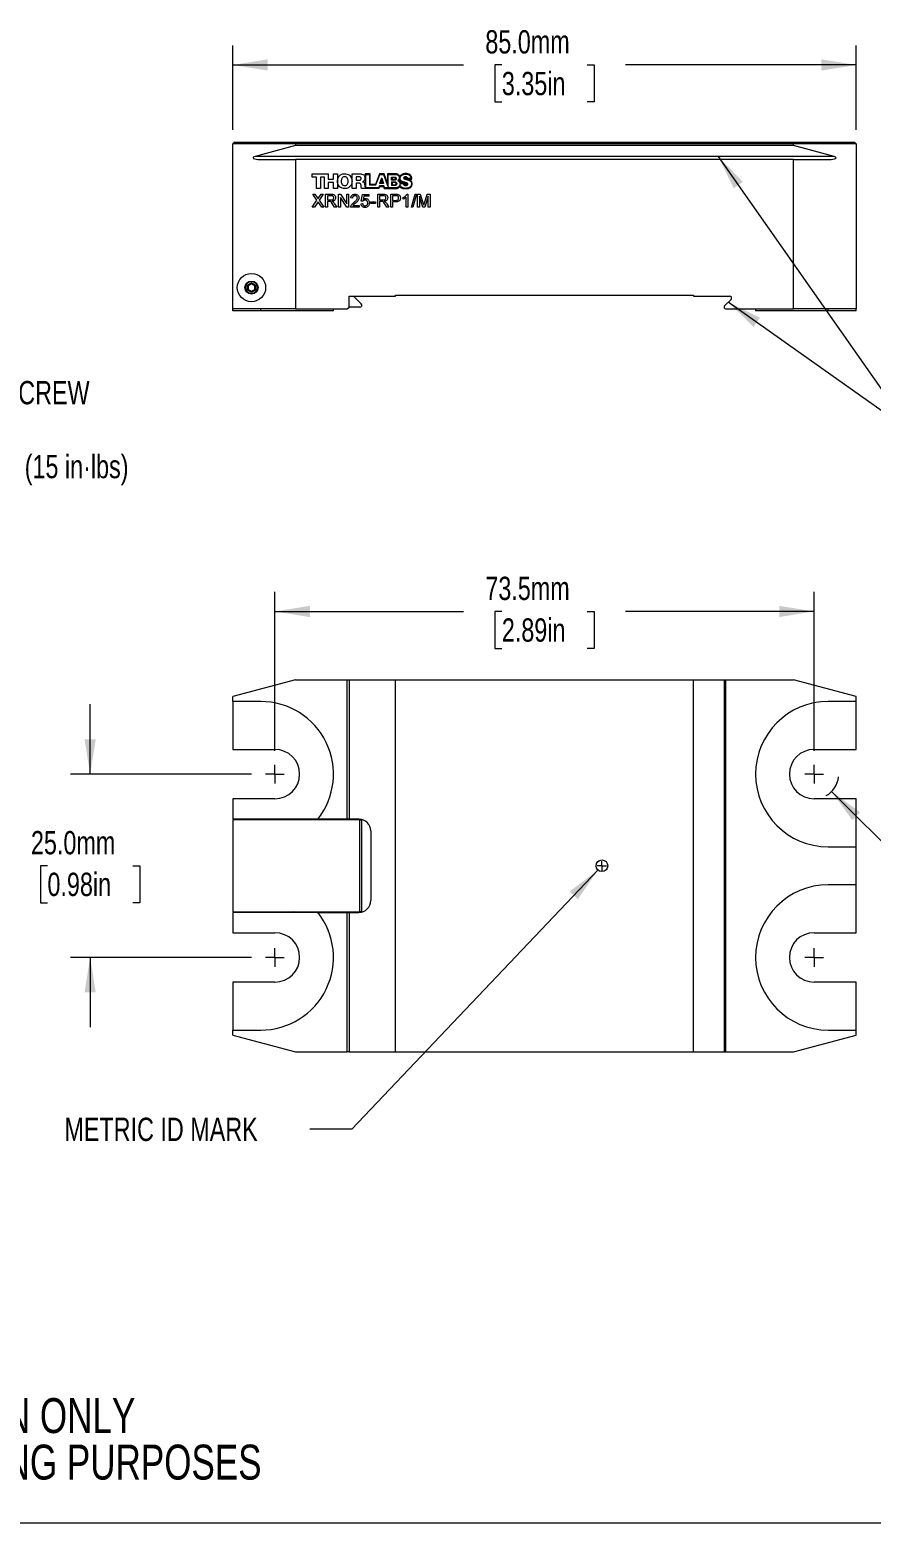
# Model space of a CAD drawing. Header units: millimetres. Extents: x 2 to 278, y 1 to 215.
# Drawn here: x 93.8 to 170.3, y 0.9 to 136.7 of the extents above; entities that cross this region are included whole.
import ezdxf

# ---------------------------------------------------------------- set-up
doc = ezdxf.new("R2010")
doc.units = ezdxf.units.MM
doc.styles.add('SLDTEXTSTYLE0', font='TXT', dxfattribs={"width": 0.75})
doc.dimstyles.new('SLDDIMSTYLE0', dxfattribs={"dimtxt": 2.116667, "dimasz": 3.175, "dimexe": 0, "dimexo": 0.0625, "dimgap": 0.529167, "dimtad": 0, "dimtih": 1, "dimtoh": 1, "dimdec": 1, "dimlfac": 1.5, "dimrnd": 1e-09, "dimzin": 4, "dimdsep": 46, "dimtxsty": 'SLDTEXTSTYLE0', "dimsah": 1, "dimcen": 0.09, "dimadec": 0, "dimazin": 1, "dimtfac": 1, "dimtdec": 1, "dimtofl": 0, "dimtmove": 0, "dimatfit": 3, "dimfxl": 1, "dimfrac": 2, "dimtolj": 1, "dimtzin": 12, "dimarcsym": 0})
doc.dimstyles.new('SLDDIMSTYLE2', dxfattribs={"dimtxt": 2.116667, "dimasz": 3.175, "dimexe": 0, "dimexo": 0.0625, "dimgap": 0.529167, "dimtad": 0, "dimtih": 1, "dimtoh": 1, "dimdec": 1, "dimlfac": 1.5, "dimrnd": 1e-09, "dimzin": 4, "dimdsep": 46, "dimtxsty": 'SLDTEXTSTYLE0', "dimsah": 1, "dimcen": 0.09, "dimadec": 0, "dimazin": 1, "dimtfac": 1, "dimtdec": 1, "dimtmove": 0, "dimatfit": 0, "dimfxl": 1, "dimfrac": 2, "dimtolj": 1, "dimtzin": 12, "dimarcsym": 0})
doc.dimstyles.new('SLDDIMSTYLE3', dxfattribs={"dimtxt": 2.116667, "dimasz": 3.175, "dimexe": 0, "dimexo": 0.0625, "dimgap": 0.529167, "dimtad": 0, "dimtih": 1, "dimtoh": 1, "dimdec": 1, "dimlfac": 1.5, "dimrnd": 1e-09, "dimzin": 12, "dimdsep": 46, "dimtxsty": 'SLDTEXTSTYLE0', "dimsah": 1, "dimcen": 0, "dimadec": 0, "dimazin": 3, "dimtfac": 1, "dimtdec": 1, "dimtofl": 0, "dimtmove": 0, "dimatfit": 3, "dimfxl": 1, "dimfrac": 2, "dimtolj": 1, "dimtzin": 12, "dimarcsym": 0})
doc.dimstyles.new('SLDDIMSTYLE4', dxfattribs={"dimtxt": 2.116667, "dimasz": 3.175, "dimexe": 0, "dimexo": 0.0625, "dimgap": 0.529167, "dimtad": 0, "dimtih": 1, "dimtoh": 1, "dimdec": 1, "dimlfac": 1.5, "dimrnd": 1e-09, "dimzin": 12, "dimdsep": 46, "dimtxsty": 'SLDTEXTSTYLE0', "dimsah": 1, "dimcen": 0, "dimadec": 0, "dimazin": 3, "dimtfac": 1, "dimtdec": 1, "dimtofl": 0, "dimtmove": 0, "dimatfit": 3, "dimfxl": 1, "dimfrac": 2, "dimtolj": 1, "dimtzin": 12, "dimarcsym": 0})
doc.dimstyles.new('SLDDIMSTYLE5', dxfattribs={"dimtxt": 2.116667, "dimasz": 3.175, "dimexe": 0, "dimexo": 0.0625, "dimgap": 0.529167, "dimtad": 0, "dimtih": 1, "dimtoh": 1, "dimdec": 1, "dimlfac": 1.5, "dimrnd": 1e-09, "dimzin": 12, "dimdsep": 46, "dimtxsty": 'SLDTEXTSTYLE0', "dimsah": 1, "dimcen": 0.09, "dimadec": 0, "dimazin": 3, "dimtfac": 1, "dimtdec": 1, "dimtofl": 0, "dimtmove": 0, "dimatfit": 3, "dimfxl": 1, "dimfrac": 2, "dimtolj": 1, "dimtzin": 12, "dimarcsym": 0})

# ---------------------------------------------------------------- blocks, each defined once
blk = doc.blocks.new('SW_NOTE_2')
at = {"color": 0, "linetype": 'Continuous', "lineweight": 0, "char_height": 3.175, "attachment_point": 2, "style": 'SLDTEXTSTYLE0'}
for s, insert in [('FOR INFORMATION ONLY', (25.05, 4.09)), ('NOT FOR MANUFACTURING PURPOSES', (25.38, -0.14))]:
    blk.add_mtext(s, dxfattribs=dict(at, insert=insert))
blk = doc.blocks.new('_D')
at = {"color": 9, "linetype": 'Continuous', "lineweight": 18}
for p, q in [((112.26, 127.55), (112.26, 135.24)), ((168.92, 127.55), (168.92, 135.24)), ((112.26, 133.46), (133.22, 133.46)), ((136.71, 133.46), (136.07, 133.46)), ((136.07, 133.46), (136.07, 130.1)), ((144.47, 133.46), (145.11, 133.46)), ((145.11, 133.46), (145.11, 130.1)), ((168.92, 133.46), (147.96, 133.46)), ((136.07, 130.1), (136.71, 130.1)), ((145.11, 130.1), (144.47, 130.1))]:
    blk.add_line(p, q, dxfattribs=at)
for points in [[(112.26, 133.46), (115.44, 132.95), (115.44, 133.97)], [(168.92, 133.46), (165.75, 133.97), (165.75, 132.95)]]:
    blk.add_solid(points, dxfattribs=at)
at = {"color": 9, "linetype": 'Continuous', "lineweight": 18, "char_height": 2.117, "attachment_point": 1, "style": 'SLDTEXTSTYLE0'}
for s, insert in [('85.0mm', (135.21, 136.62)), ('3.35in', (136.71, 132.83))]:
    blk.add_mtext(s, dxfattribs=dict(at, insert=insert))
blk = doc.blocks.new('_D_9')
at = {"color": 9, "linetype": 'Continuous', "lineweight": 18}
for p, q in [((166.68, 67.41), (173.45, 60.64)), ((173.45, 60.64), (177.26, 60.64))]:
    blk.add_line(p, q, dxfattribs=at)
blk.add_arc((165.09, 68.99), 2.24, 299.5115, 353.3952, dxfattribs=at)
blk.add_solid([(166.68, 67.41), (168.57, 64.8), (169.28, 65.52)], dxfattribs=at)
at = {"color": 9, "linetype": 'Continuous', "lineweight": 18, "attachment_point": 1, "style": 'SLDTEXTSTYLE0'}
for s, insert, char_height in [('MOUNTING SLOT FOR USE WITH', (178.05, 61.68), 2.1167), ('M6 x 1.0 [1/4-20] MOUNTING SCREWS', (178.05, 58.32), 2.1167), ('4 PLACES', (178.05, 54.96), 2.117)]:
    blk.add_mtext(s, dxfattribs=dict(at, insert=insert, char_height=char_height))
blk = doc.blocks.new('_D_10')
at = {"color": 9, "linetype": 'Continuous', "lineweight": 18}
for p, q in [((99.29, 68.99), (99.29, 75.34)), ((113.97, 68.99), (97.51, 68.99)), ((95.41, 60.66), (94.77, 60.66)), ((94.77, 60.66), (94.77, 57.3)), ((103.17, 60.66), (103.81, 60.66)), ((103.81, 60.66), (103.81, 57.3)), ((94.77, 57.3), (95.41, 57.3)), ((103.81, 57.3), (103.17, 57.3)), ((113.97, 52.33), (97.51, 52.33)), ((99.29, 52.33), (99.29, 45.98))]:
    blk.add_line(p, q, dxfattribs=at)
for points in [[(99.29, 68.99), (99.8, 72.17), (98.78, 72.17)], [(99.29, 52.33), (98.78, 49.15), (99.8, 49.15)]]:
    blk.add_solid(points, dxfattribs=at)
at = {"color": 9, "linetype": 'Continuous', "lineweight": 18, "char_height": 2.117, "attachment_point": 1, "style": 'SLDTEXTSTYLE0'}
for s, insert in [('25.0mm', (93.91, 63.82)), ('0.98in', (95.41, 60.03))]:
    blk.add_mtext(s, dxfattribs=dict(at, insert=insert))
blk = doc.blocks.new('_D_11')
at = {"color": 9, "linetype": 'Continuous', "lineweight": 18}
for p, q in [((145.44, 60.27), (123.08, 36.71)), ((123.08, 36.71), (119.27, 36.71))]:
    blk.add_line(p, q, dxfattribs=at)
blk.add_solid([(145.44, 60.27), (142.88, 58.32), (143.62, 57.62)], dxfattribs=at)
at = {"color": 9, "linetype": 'Continuous', "lineweight": 18, "insert": (96.95, 37.76), "char_height": 2.1167, "attachment_point": 1, "style": 'SLDTEXTSTYLE0'}
blk.add_mtext('METRIC ID MARK', dxfattribs=at)
blk = doc.blocks.new('_D_12')
at = {"color": 9, "linetype": 'Continuous', "lineweight": 18}
for p, q in [((116.09, 71.11), (116.09, 85.56)), ((165.09, 71.11), (165.09, 85.56)), ((116.09, 83.78), (133.22, 83.78)), ((136.71, 83.78), (136.07, 83.78)), ((136.07, 83.78), (136.07, 80.42)), ((144.47, 83.78), (145.11, 83.78)), ((145.11, 83.78), (145.11, 80.42)), ((165.09, 83.78), (147.96, 83.78)), ((136.07, 80.42), (136.71, 80.42)), ((145.11, 80.42), (144.47, 80.42))]:
    blk.add_line(p, q, dxfattribs=at)
for points in [[(116.09, 83.78), (119.26, 83.27), (119.26, 84.29)], [(165.09, 83.78), (161.92, 84.29), (161.92, 83.27)]]:
    blk.add_solid(points, dxfattribs=at)
at = {"color": 9, "linetype": 'Continuous', "lineweight": 18, "char_height": 2.117, "attachment_point": 1, "style": 'SLDTEXTSTYLE0'}
for s, insert in [('73.5mm', (135.21, 86.94)), ('2.89in', (136.71, 83.15))]:
    blk.add_mtext(s, dxfattribs=dict(at, insert=insert))
blk = doc.blocks.new('SW_CENTERMARKSYMBOL_19')
at = {"color": 0, "linetype": 'Continuous', "lineweight": 0}
for q in [(-0.85, 0), (0, 0.85), (0, -0.85), (0.85, 0)]:
    blk.add_line((0, 0), q, dxfattribs=at)
blk = doc.blocks.new('SW_CENTERMARKSYMBOL_20')
at = {"color": 0, "linetype": 'Continuous', "lineweight": 0}
for q in [(-0.85, 0), (0, 0.85), (0, -0.85), (0.85, 0)]:
    blk.add_line((0, 0), q, dxfattribs=at)
blk = doc.blocks.new('SW_CENTERMARKSYMBOL_21')
at = {"color": 0, "linetype": 'Continuous', "lineweight": 0}
for q in [(-0.85, 0), (0, 0.85), (0, -0.85), (0.85, 0)]:
    blk.add_line((0, 0), q, dxfattribs=at)
blk = doc.blocks.new('SW_CENTERMARKSYMBOL_22')
at = {"color": 0, "linetype": 'Continuous', "lineweight": 0}
for q in [(-0.85, 0), (0, 0.85), (0, -0.85), (0.85, 0)]:
    blk.add_line((0, 0), q, dxfattribs=at)
blk = doc.blocks.new('SW_CENTERMARKSYMBOL_23')
at = {"color": 0, "linetype": 'Continuous', "lineweight": 0}
for q in [(-0.42, 0), (0, 0.42), (0, -0.42), (0.42, 0)]:
    blk.add_line((0, 0), q, dxfattribs=at)
blk = doc.blocks.new('_D_15')
at = {"color": 9, "linetype": 'Continuous', "lineweight": 18}
for p, q in [((54.43, 113.22), (63.96, 103.69)), ((63.96, 103.69), (67.77, 103.69))]:
    blk.add_line(p, q, dxfattribs=at)
blk.add_solid([(54.43, 113.22), (56.31, 110.62), (57.03, 111.33)], dxfattribs=at)
at = {"color": 9, "linetype": 'Continuous', "lineweight": 18, "attachment_point": 1, "style": 'SLDTEXTSTYLE0'}
for s, insert, char_height in [('DOVETAIL CLAMPING SCREW', (68.57, 104.73), 2.1167), ('5.0mm HEX', (68.57, 101.37), 2.117), ('MAX TORQUE 1.69 N· m (15 in·lbs)', (68.57, 98.01), 2.1167)]:
    blk.add_mtext(s, dxfattribs=dict(at, insert=insert, char_height=char_height))

msp = doc.modelspace()

# ---------------------------------------------------------------- linework, layer by layer
at = {"color": 7, "linetype": 'Continuous', "lineweight": 18}
for p, q in [((112.431, 126.45), (112.261, 126.28)), ((112.261, 111.277), (112.261, 126.28)), ((117.949, 126.28), (112.261, 126.28)), ((112.431, 126.45), (117.971, 126.45)), ((117.971, 126.45), (117.949, 126.28)), ((117.949, 126.28), (117.949, 126.13)), ((163.233, 126.28), (117.949, 126.28)), ((117.971, 126.45), (163.21, 126.45)), ((163.21, 126.45), (163.233, 126.28)), ((163.21, 126.45), (168.751, 126.45)), ((163.233, 126.13), (163.233, 126.28)), ((168.92, 126.28), (163.233, 126.28)), ((168.751, 126.45), (168.92, 126.28)), ((168.92, 126.28), (168.92, 111.277)), ((117.949, 126.13), (114.279, 125.147)), ((166.903, 125.147), (114.279, 125.147)), ((163.233, 126.13), (117.949, 126.13)), ((156.375, 125.147), (173.91, 100.127)), ((166.903, 125.147), (163.233, 126.13)), ((114.726, 124.858), (117.949, 124.858)), ((117.949, 124.858), (117.949, 111.277)), ((163.233, 124.858), (117.949, 124.858)), ((119.458, 123.571), (120.94, 123.571)), ((119.458, 123.267), (119.458, 123.571)), ((120.94, 123.571), (120.94, 123.078)), ((121.407, 123.078), (121.407, 123.571)), ((121.407, 123.571), (121.761, 123.571)), ((121.761, 123.571), (121.761, 122.216)), ((123.102, 123.571), (123.795, 123.571)), ((123.102, 122.216), (123.102, 123.571)), ((124.292, 123.571), (124.291, 122.28)), ((124.752, 123.571), (124.292, 123.571)), ((124.752, 122.606), (124.752, 123.571)), ((125.587, 123.571), (125.222, 122.606)), ((126.005, 123.571), (125.587, 123.571)), ((126.318, 122.727), (126.005, 123.571)), ((126.916, 123.571), (126.318, 123.571)), ((126.318, 123.571), (126.318, 122.727)), ((163.233, 111.277), (163.233, 124.858)), ((163.233, 124.858), (166.456, 124.858)), ((119.864, 123.267), (119.458, 123.267)), ((119.864, 122.216), (119.864, 123.267)), ((120.218, 122.216), (119.864, 122.216)), ((120.218, 123.267), (120.218, 122.216)), ((120.586, 123.267), (120.218, 123.267)), ((120.586, 122.216), (120.586, 123.267)), ((120.94, 122.216), (120.586, 122.216)), ((120.94, 123.078), (121.407, 123.078)), ((120.94, 122.774), (120.94, 122.216)), ((121.407, 122.774), (120.94, 122.774)), ((121.407, 122.216), (121.407, 122.774)), ((121.761, 122.216), (121.407, 122.216)), ((123.456, 122.216), (123.102, 122.216)), ((123.738, 123.29), (123.456, 123.29)), ((123.456, 123.29), (123.456, 122.984)), ((123.456, 122.984), (123.753, 122.984)), ((123.456, 122.71), (123.456, 122.216)), ((123.725, 122.71), (123.456, 122.71)), ((125.541, 122.216), (123.963, 122.216)), ((124.058, 122.85), (124.058, 122.846)), ((124.363, 122.281), (124.363, 123.504)), ((124.363, 123.504), (124.682, 123.504)), ((125.495, 122.281), (124.363, 122.281)), ((124.682, 123.504), (124.682, 122.558)), ((124.682, 122.558), (125.269, 122.558)), ((125.222, 122.606), (124.752, 122.606)), ((125.269, 122.558), (125.625, 123.504)), ((125.588, 122.487), (125.495, 122.281)), ((125.541, 122.216), (125.622, 122.416)), ((125.983, 122.487), (125.588, 122.487)), ((125.765, 123.182), (125.605, 122.692)), ((125.969, 122.692), (125.605, 122.692)), ((125.622, 122.416), (125.95, 122.416)), ((125.625, 123.504), (125.949, 123.504)), ((125.786, 123.053), (125.691, 122.758)), ((125.691, 122.758), (125.879, 122.758)), ((125.765, 123.182), (125.814, 123.182)), ((125.879, 122.758), (125.786, 123.053)), ((125.814, 123.182), (125.969, 122.692)), ((125.949, 123.504), (126.381, 122.364)), ((125.95, 122.416), (126.028, 122.216)), ((126.074, 122.28), (125.983, 122.487)), ((126.028, 122.216), (127.039, 122.216)), ((126.969, 122.28), (126.074, 122.28)), ((126.381, 122.364), (126.381, 123.504)), ((126.381, 123.504), (126.954, 123.504)), ((126.672, 123.273), (126.955, 123.273)), ((126.672, 122.977), (126.672, 123.273)), ((126.955, 122.977), (126.672, 122.977)), ((126.672, 122.836), (126.987, 122.836)), ((126.672, 122.836), (126.672, 122.494)), ((126.987, 122.494), (126.672, 122.494)), ((126.732, 122.772), (126.732, 122.552)), ((126.969, 122.772), (126.732, 122.772)), ((126.732, 122.552), (126.969, 122.552)), ((126.734, 123.208), (126.734, 123.037)), ((126.932, 123.208), (126.734, 123.208)), ((126.734, 123.037), (126.932, 123.037)), ((127.444, 122.694), (127.749, 122.694)), ((127.794, 122.751), (127.486, 122.751)), ((127.708, 122.216), (128.222, 122.216)), ((128.455, 123.137), (128.136, 123.137)), ((128.15, 123.07), (128.524, 123.071)), ((119.465, 120.523), (119.903, 121.161)), ((119.526, 121.708), (119.727, 121.708)), ((119.903, 121.161), (119.526, 121.708)), ((119.95, 120.931), (119.669, 120.523)), ((119.727, 121.708), (119.934, 121.408)), ((120.343, 120.523), (120.054, 120.942)), ((120.073, 121.408), (120.279, 121.708)), ((120.483, 121.708), (120.106, 121.159)), ((120.106, 121.159), (120.544, 120.523)), ((120.279, 121.708), (120.483, 121.708)), ((120.689, 121.708), (121.203, 121.708)), ((120.689, 120.523), (120.689, 121.708)), ((120.856, 121.572), (120.856, 121.192)), ((121.209, 121.572), (120.856, 121.572)), ((120.856, 121.192), (121.174, 121.192)), ((121.027, 121.055), (120.856, 121.055)), ((120.856, 121.055), (120.856, 120.523)), ((121.503, 120.85), (121.698, 120.523)), ((121.874, 121.708), (122.051, 121.708)), ((121.874, 120.523), (121.874, 121.708)), ((122.609, 120.523), (122.041, 121.407)), ((122.041, 121.407), (122.041, 120.523)), ((122.051, 121.708), (122.619, 120.824)), ((122.619, 121.708), (122.786, 121.708)), ((122.619, 120.824), (122.619, 121.708)), ((122.786, 121.708), (122.786, 120.523)), ((123.136, 121.359), (122.984, 121.374)), ((123.911, 120.842), (124.063, 120.857)), ((123.926, 121.085), (124.047, 121.693)), ((124.078, 121.07), (123.926, 121.085)), ((124.047, 121.693), (124.61, 121.693)), ((124.172, 121.541), (124.111, 121.234)), ((124.61, 121.541), (124.172, 121.541)), ((124.61, 121.693), (124.61, 121.541)), ((124.792, 121.009), (125.233, 121.009)), ((124.792, 120.873), (124.792, 121.009)), ((125.233, 120.873), (124.792, 120.873)), ((125.233, 121.009), (125.233, 120.873)), ((125.43, 121.708), (125.945, 121.708)), ((125.43, 120.523), (125.43, 121.708)), ((125.951, 121.572), (125.597, 121.572)), ((125.597, 121.572), (125.597, 121.192)), ((125.597, 121.192), (125.915, 121.192)), ((125.769, 121.055), (125.597, 121.055)), ((125.597, 121.055), (125.597, 120.523)), ((126.245, 120.85), (126.439, 120.523)), ((126.616, 121.708), (127.051, 121.708)), ((126.616, 120.523), (126.616, 121.708)), ((127.066, 121.572), (126.783, 121.572)), ((126.783, 121.572), (126.783, 121.146)), ((126.783, 121.146), (127.069, 121.146)), ((127.073, 121.009), (126.783, 121.009)), ((126.783, 121.009), (126.783, 120.523)), ((127.755, 121.272), (127.755, 121.412)), ((128.029, 120.523), (128.029, 121.447)), ((128.083, 121.708), (128.181, 121.708)), ((128.181, 121.708), (128.181, 120.523)), ((128.485, 120.523), (128.819, 121.708)), ((128.945, 121.708), (128.61, 120.523)), ((128.819, 121.708), (128.945, 121.708)), ((129.047, 121.708), (129.299, 121.708)), ((129.047, 120.523), (129.047, 121.708)), ((129.529, 120.523), (129.214, 121.526)), ((129.214, 121.526), (129.214, 120.523)), ((129.299, 121.708), (129.564, 120.877)), ((129.675, 120.891), (129.938, 121.708)), ((130.02, 121.526), (129.703, 120.523)), ((129.938, 121.708), (130.187, 121.708)), ((130.02, 120.523), (130.02, 121.526)), ((130.187, 121.708), (130.187, 120.523)), ((119.669, 120.523), (119.465, 120.523)), ((120.544, 120.523), (120.343, 120.523)), ((120.856, 120.523), (120.689, 120.523)), ((121.506, 120.523), (121.359, 120.773)), ((121.698, 120.523), (121.506, 120.523)), ((122.041, 120.523), (121.874, 120.523)), ((122.786, 120.523), (122.609, 120.523)), ((123.744, 120.523), (122.968, 120.523)), ((123.164, 120.675), (123.744, 120.675)), ((123.744, 120.675), (123.744, 120.523)), ((125.597, 120.523), (125.43, 120.523)), ((126.248, 120.523), (126.1, 120.773)), ((126.439, 120.523), (126.248, 120.523)), ((126.783, 120.523), (126.616, 120.523)), ((128.181, 120.523), (128.029, 120.523)), ((128.61, 120.523), (128.485, 120.523)), ((129.214, 120.523), (129.047, 120.523)), ((129.703, 120.523), (129.529, 120.523)), ((130.187, 120.523), (130.02, 120.523)), ((113.574, 113.445), (113.954, 113.665)), ((113.574, 113.445), (113.658, 113.396)), ((113.574, 113.005), (113.574, 113.445)), ((113.574, 113.005), (113.659, 113.053)), ((113.955, 112.785), (113.574, 113.005)), ((113.955, 113.567), (113.658, 113.396)), ((113.658, 113.396), (113.659, 113.053)), ((113.659, 113.053), (113.955, 112.883)), ((113.954, 113.665), (113.955, 113.567)), ((113.954, 113.665), (114.336, 113.445)), ((114.251, 113.396), (113.955, 113.567)), ((113.955, 112.883), (114.251, 113.054)), ((114.336, 113.005), (113.955, 112.785)), ((113.955, 112.883), (113.955, 112.785)), ((114.251, 113.396), (114.336, 113.445)), ((114.251, 113.054), (114.251, 113.396)), ((114.251, 113.054), (114.336, 113.005)), ((114.336, 113.445), (114.336, 113.005)), ((122.658, 111.277), (122.828, 111.447)), ((122.828, 112.446), (127.044, 112.446)), ((122.828, 111.447), (122.828, 112.446)), ((123.815, 111.447), (122.828, 111.447)), ((123.934, 111.736), (123.224, 112.446)), ((127.044, 112.53), (154.138, 112.53)), ((127.044, 112.446), (127.044, 112.53)), ((154.138, 112.53), (154.138, 112.446)), ((154.138, 112.446), (157.419, 112.446)), ((157.54, 112.152), (156.958, 111.571)), ((173.91, 100.127), (157.288, 111.901)), ((117.949, 111.277), (112.261, 111.277)), ((112.261, 111.108), (112.261, 111.277)), ((114.801, 111.108), (112.261, 111.108)), ((114.801, 111.108), (114.801, 111.277)), ((121.405, 111.108), (114.801, 111.108)), ((117.949, 111.277), (122.658, 111.277)), ((121.405, 111.108), (121.405, 111.277)), ((157.08, 111.277), (163.233, 111.277)), ((159.776, 111.277), (159.776, 111.108)), ((166.38, 111.108), (159.776, 111.108)), ((168.92, 111.277), (163.233, 111.277)), ((166.38, 111.108), (166.38, 111.277)), ((168.92, 111.108), (166.38, 111.108)), ((168.92, 111.108), (168.92, 111.277)), ((117.949, 77.577), (112.261, 76.053)), ((117.949, 77.577), (122.658, 77.577)), ((122.658, 64.894), (122.658, 77.577)), ((122.658, 77.577), (122.828, 77.577)), ((122.828, 77.577), (122.828, 64.894)), ((122.828, 77.577), (127.044, 77.577)), ((127.044, 43.744), (127.044, 77.577)), ((127.044, 77.577), (154.138, 77.577)), ((154.138, 43.744), (154.138, 77.577)), ((154.138, 77.577), (156.908, 77.577)), ((156.908, 77.577), (156.908, 43.744)), ((156.908, 77.577), (157.08, 77.577)), ((157.08, 43.744), (157.08, 77.577)), ((157.08, 77.577), (163.233, 77.577)), ((168.92, 76.053), (163.233, 77.577)), ((112.261, 75.596), (112.261, 76.053)), ((168.92, 75.596), (168.92, 76.053)), ((112.261, 75.596), (112.261, 71.235)), ((114.801, 75.596), (112.261, 75.596)), ((168.92, 75.596), (166.38, 75.596)), ((168.92, 71.235), (168.92, 75.596)), ((112.261, 71.235), (116.088, 71.235)), ((165.093, 71.235), (168.92, 71.235)), ((112.261, 66.748), (112.261, 64.894)), ((116.088, 66.748), (112.261, 66.748)), ((168.92, 66.748), (165.093, 66.748)), ((168.92, 62.388), (168.92, 66.748)), ((119.98, 64.894), (112.261, 64.894)), ((123.815, 64.851), (112.261, 64.851)), ((112.261, 64.851), (112.261, 56.469)), ((113.227, 64.894), (113.227, 64.851)), ((114.683, 64.851), (114.683, 64.894)), ((117.917, 64.894), (117.819, 64.851)), ((119.712, 64.851), (119.712, 64.894)), ((122.658, 64.894), (119.98, 64.894)), ((122.828, 64.894), (122.658, 64.894)), ((123.725, 64.894), (122.828, 64.894)), ((123.815, 56.469), (123.815, 64.851)), ((123.815, 64.851), (123.984, 64.851)), ((123.984, 56.469), (123.984, 64.851)), ((124.792, 63.827), (124.792, 57.494)), ((166.38, 62.388), (168.92, 62.388)), ((168.92, 58.933), (168.92, 62.388)), ((168.92, 58.933), (166.38, 58.933)), ((168.92, 54.573), (168.92, 58.933)), ((112.261, 56.469), (123.815, 56.469)), ((112.261, 56.427), (112.261, 54.573)), ((119.98, 56.427), (112.261, 56.427)), ((117.917, 56.427), (117.819, 56.469)), ((119.712, 56.427), (119.712, 56.469)), ((119.98, 56.427), (122.658, 56.427)), ((122.658, 43.744), (122.658, 56.427)), ((122.658, 56.427), (122.828, 56.427)), ((122.828, 56.427), (122.828, 43.744)), ((122.828, 56.427), (123.725, 56.427)), ((123.984, 56.469), (123.815, 56.469)), ((112.261, 54.573), (116.088, 54.573)), ((165.093, 54.573), (168.92, 54.573)), ((112.261, 50.085), (112.261, 45.725)), ((116.088, 50.085), (112.261, 50.085)), ((168.92, 50.085), (165.093, 50.085)), ((168.92, 45.725), (168.92, 50.085)), ((112.261, 45.725), (114.801, 45.725)), ((112.261, 45.268), (112.261, 45.725)), ((112.261, 45.268), (117.949, 43.744)), ((163.233, 43.744), (168.92, 45.268)), ((166.38, 45.725), (168.92, 45.725)), ((168.92, 45.268), (168.92, 45.725)), ((117.949, 43.744), (122.658, 43.744)), ((122.828, 43.744), (122.658, 43.744)), ((122.828, 43.744), (127.044, 43.744)), ((127.044, 43.744), (154.138, 43.744)), ((154.138, 43.744), (156.908, 43.744)), ((156.908, 43.744), (157.08, 43.744)), ((157.08, 43.744), (163.233, 43.744)), ((277.989, 0.903), (1.579, 0.903))]:
    msp.add_line(p, q, dxfattribs=at)
for centre, radius in [((113.955, 113.225), 1.287), ((113.955, 113.225), 0.593), ((113.955, 113.225), 0.559), ((145.804, 60.66), 0.533)]:
    msp.add_circle(centre, radius, dxfattribs=at)
for centre, radius, start, end in [((123.815, 111.616), 0.169, 270, 45), ((157.08, 111.449), 0.172, 135, 270), ((157.419, 112.274), 0.172, 315, 90), ((114.801, 68.992), 6.604, 321.64641, 90), ((166.38, 68.992), 6.604, 90, 270), ((116.088, 68.992), 2.244, 270, 90), ((165.093, 68.992), 2.244, 90, 270), ((123.725, 63.827), 1.067, 0, 90), ((166.38, 52.329), 6.604, 90, 270), ((123.725, 57.494), 1.067, 270, 0), ((114.801, 52.329), 6.604, 270, 38.35359), ((116.088, 52.329), 2.244, 270, 90), ((165.093, 52.329), 2.244, 90, 270)]:
    msp.add_arc(centre, radius, start, end, dxfattribs=at)
for centre, start_param, end_param in [((114.726, 125.027), 2.3561945, 4.712389), ((166.456, 125.027), 4.712389, 7.0685835)]:
    msp.add_ellipse(centre, major_axis=(0.632, 0), ratio=0.2679492, start_param=start_param, end_param=end_param, dxfattribs=at)
for points, knots in [([(121.763, 122.895), (121.769, 122.963), (121.781, 123.095), (121.859, 123.276), (121.972, 123.414), (122.109, 123.506), (122.261, 123.561), (122.371, 123.568), (122.429, 123.571)], [0, 0, 0, 0, 0.19241164, 0.37346782, 0.54889256, 0.68890397, 0.8370457, 1, 1, 1, 1]), ([(122.429, 123.571), (122.502, 123.566), (122.64, 123.556), (122.825, 123.468), (122.973, 123.326), (123.076, 123.128), (123.092, 122.973), (123.101, 122.893)], [0, 0, 0, 0, 0.2044708, 0.3878705, 0.5635104, 0.7744154, 1, 1, 1, 1]), ([(123.795, 123.571), (123.861, 123.567), (123.989, 123.558), (124.136, 123.485), (124.221, 123.391), (124.264, 123.297), (124.269, 123.227), (124.271, 123.19)], [0, 0, 0, 0, 0.2884509, 0.5573734, 0.6946764, 0.8382793, 1, 1, 1, 1]), ([(127.441, 123.326), (127.431, 123.347), (127.41, 123.391), (127.366, 123.458), (127.294, 123.51), (127.196, 123.546), (127.069, 123.568), (126.971, 123.57), (126.916, 123.571)], [0, 0, 0, 0, 0.11299039, 0.23490474, 0.38053513, 0.53104326, 0.73191388, 1, 1, 1, 1]), ([(127.96, 123.584), (127.908, 123.581), (127.812, 123.577), (127.683, 123.538), (127.578, 123.48), (127.496, 123.41), (127.458, 123.352), (127.441, 123.326)], [0, 0, 0, 0, 0.2577825, 0.4746482, 0.6603539, 0.8468278, 1, 1, 1, 1]), ([(128.524, 123.071), (128.523, 123.111), (128.521, 123.195), (128.49, 123.324), (128.424, 123.43), (128.335, 123.502), (128.235, 123.549), (128.107, 123.579), (128.012, 123.582), (127.96, 123.584)], [0, 0, 0, 0, 0.1369654, 0.2873351, 0.4477883, 0.5535733, 0.6754244, 0.8214856, 1, 1, 1, 1]), ([(122.432, 122.216), (122.359, 122.222), (122.221, 122.232), (122.037, 122.321), (121.89, 122.462), (121.787, 122.66), (121.771, 122.815), (121.763, 122.895)], [0, 0, 0, 0, 0.20450765, 0.38796036, 0.56362952, 0.77451252, 1, 1, 1, 1]), ([(122.43, 123.297), (122.391, 123.294), (122.318, 123.288), (122.225, 123.228), (122.16, 123.139), (122.12, 123.024), (122.116, 122.939), (122.113, 122.895)], [0, 0, 0, 0, 0.2008793, 0.3780234, 0.5535334, 0.7713605, 1, 1, 1, 1]), ([(122.113, 122.895), (122.117, 122.84), (122.124, 122.732), (122.184, 122.608), (122.262, 122.536), (122.34, 122.499), (122.399, 122.495), (122.43, 122.493)], [0, 0, 0, 0, 0.2891238, 0.5587937, 0.6958711, 0.8388646, 1, 1, 1, 1]), ([(122.746, 122.895), (122.742, 122.951), (122.735, 123.058), (122.676, 123.183), (122.597, 123.254), (122.519, 123.291), (122.461, 123.295), (122.43, 123.297)], [0, 0, 0, 0, 0.2891343, 0.558788, 0.6958605, 0.8388517, 1, 1, 1, 1]), ([(122.43, 122.493), (122.468, 122.496), (122.541, 122.502), (122.634, 122.562), (122.699, 122.651), (122.739, 122.766), (122.743, 122.851), (122.746, 122.895)], [0, 0, 0, 0, 0.2008901, 0.3780355, 0.5535481, 0.7713723, 1, 1, 1, 1]), ([(123.101, 122.893), (123.094, 122.825), (123.082, 122.693), (123.004, 122.511), (122.89, 122.373), (122.752, 122.281), (122.6, 122.226), (122.49, 122.22), (122.432, 122.216)], [0, 0, 0, 0, 0.1923221, 0.3733397, 0.5487721, 0.6888195, 0.8370067, 1, 1, 1, 1]), ([(123.923, 122.433), (123.92, 122.466), (123.915, 122.531), (123.893, 122.609), (123.859, 122.659), (123.824, 122.688), (123.778, 122.707), (123.743, 122.709), (123.725, 122.71)], [0, 0, 0, 0, 0.2639135, 0.5064618, 0.6189973, 0.7315932, 0.8544143, 1, 1, 1, 1]), ([(123.917, 123.144), (123.916, 123.161), (123.913, 123.193), (123.889, 123.235), (123.851, 123.267), (123.798, 123.286), (123.759, 123.289), (123.738, 123.29)], [0, 0, 0, 0, 0.1970235, 0.3714263, 0.5434083, 0.7603071, 1, 1, 1, 1]), ([(123.753, 122.984), (123.772, 122.985), (123.806, 122.987), (123.852, 123.005), (123.889, 123.036), (123.913, 123.085), (123.916, 123.123), (123.917, 123.144)], [0, 0, 0, 0, 0.2111291, 0.392705, 0.5599115, 0.7634323, 1, 1, 1, 1]), ([(123.963, 122.216), (123.955, 122.234), (123.938, 122.275), (123.931, 122.337), (123.926, 122.39), (123.924, 122.42), (123.923, 122.433)], [0, 0, 0, 0, 0.2640929, 0.5930909, 0.8327722, 1, 1, 1, 1]), ([(124.271, 123.19), (124.268, 123.149), (124.262, 123.07), (124.214, 122.969), (124.144, 122.892), (124.087, 122.864), (124.058, 122.85)], [0, 0, 0, 0, 0.2829129, 0.5576353, 0.7735663, 1, 1, 1, 1]), ([(124.058, 122.846), (124.094, 122.831), (124.165, 122.801), (124.234, 122.677), (124.248, 122.581), (124.256, 122.522)], [0, 0, 0, 0, 0.28010626, 0.55576348, 1, 1, 1, 1]), ([(124.256, 122.522), (124.258, 122.505), (124.261, 122.463), (124.269, 122.382), (124.283, 122.319), (124.291, 122.28)], [0, 0, 0, 0, 0.2104419, 0.5080323, 1, 1, 1, 1]), ([(127.036, 123.122), (127.036, 123.133), (127.034, 123.153), (127.019, 123.179), (126.996, 123.197), (126.966, 123.207), (126.943, 123.208), (126.932, 123.208)], [0, 0, 0, 0, 0.2108765, 0.3896069, 0.5613387, 0.7736412, 1, 1, 1, 1]), ([(126.932, 123.037), (126.945, 123.038), (126.972, 123.041), (127.004, 123.056), (127.024, 123.076), (127.035, 123.098), (127.036, 123.114), (127.036, 123.122)], [0, 0, 0, 0, 0.2631784, 0.5362293, 0.6796388, 0.8298693, 1, 1, 1, 1]), ([(126.954, 123.504), (127.006, 123.503), (127.109, 123.501), (127.233, 123.465), (127.314, 123.41), (127.36, 123.354), (127.391, 123.282), (127.394, 123.227), (127.396, 123.198)], [0, 0, 0, 0, 0.2596138, 0.5042951, 0.6194959, 0.7343939, 0.8575095, 1, 1, 1, 1]), ([(126.955, 123.273), (126.976, 123.272), (127.018, 123.269), (127.065, 123.24), (127.09, 123.204), (127.103, 123.167), (127.104, 123.139), (127.105, 123.124)], [0, 0, 0, 0, 0.262639, 0.5145331, 0.6546111, 0.8125153, 1, 1, 1, 1]), ([(127.105, 123.124), (127.104, 123.106), (127.101, 123.072), (127.077, 123.029), (127.043, 122.999), (127.001, 122.981), (126.97, 122.978), (126.955, 122.977)], [0, 0, 0, 0, 0.2336364, 0.4295352, 0.6090819, 0.8115049, 1, 1, 1, 1]), ([(127.094, 122.661), (127.093, 122.675), (127.091, 122.701), (127.073, 122.734), (127.046, 122.757), (127.01, 122.77), (126.983, 122.771), (126.969, 122.772)], [0, 0, 0, 0, 0.2191656, 0.4020323, 0.5732095, 0.7805877, 1, 1, 1, 1]), ([(126.969, 122.552), (126.985, 122.554), (127.017, 122.557), (127.055, 122.576), (127.079, 122.603), (127.092, 122.63), (127.093, 122.65), (127.094, 122.661)], [0, 0, 0, 0, 0.2554025, 0.524002, 0.668503, 0.8229427, 1, 1, 1, 1]), ([(127.44, 122.594), (127.432, 122.555), (127.415, 122.48), (127.345, 122.388), (127.245, 122.323), (127.116, 122.286), (127.02, 122.282), (126.969, 122.28)], [0, 0, 0, 0, 0.1924298, 0.3648969, 0.5376211, 0.7574484, 1, 1, 1, 1]), ([(126.987, 122.836), (127.01, 122.834), (127.056, 122.831), (127.109, 122.797), (127.137, 122.756), (127.151, 122.713), (127.152, 122.681), (127.153, 122.664)], [0, 0, 0, 0, 0.2580052, 0.507893, 0.6488657, 0.8090724, 1, 1, 1, 1]), ([(127.153, 122.664), (127.152, 122.643), (127.149, 122.604), (127.123, 122.554), (127.084, 122.519), (127.037, 122.498), (127.003, 122.496), (126.987, 122.494)], [0, 0, 0, 0, 0.2378879, 0.4358289, 0.6150042, 0.814863, 1, 1, 1, 1]), ([(127.039, 122.216), (127.089, 122.221), (127.184, 122.229), (127.303, 122.281), (127.393, 122.348), (127.424, 122.404), (127.439, 122.431)], [0, 0, 0, 0, 0.3104254, 0.6000704, 0.8080132, 1, 1, 1, 1]), ([(127.396, 123.198), (127.393, 123.169), (127.387, 123.111), (127.336, 123.018), (127.273, 122.977), (127.235, 122.952)], [0, 0, 0, 0, 0.2846675, 0.5591545, 1, 1, 1, 1]), ([(127.235, 122.952), (127.266, 122.94), (127.328, 122.916), (127.392, 122.848), (127.432, 122.773), (127.44, 122.721), (127.444, 122.694)], [0, 0, 0, 0, 0.2851542, 0.557727, 0.7742063, 1, 1, 1, 1]), ([(127.355, 122.958), (127.372, 122.974), (127.405, 123.006), (127.423, 123.048), (127.431, 123.067)], [0, 0, 0, 0, 0.5316853, 1, 1, 1, 1]), ([(127.486, 122.751), (127.482, 122.777), (127.475, 122.827), (127.427, 122.899), (127.381, 122.936), (127.355, 122.958)], [0, 0, 0, 0, 0.3010198, 0.5986412, 1, 1, 1, 1]), ([(127.431, 123.067), (127.437, 123.028), (127.45, 122.948), (127.533, 122.863), (127.629, 122.802), (127.698, 122.78), (127.734, 122.768)], [0, 0, 0, 0, 0.2541692, 0.52170994, 0.75284955, 1, 1, 1, 1]), ([(127.439, 122.431), (127.451, 122.407), (127.477, 122.355), (127.566, 122.273), (127.651, 122.239), (127.708, 122.216)], [0, 0, 0, 0, 0.2267937, 0.4892983, 1, 1, 1, 1]), ([(127.961, 122.243), (127.894, 122.248), (127.764, 122.257), (127.6, 122.334), (127.485, 122.451), (127.456, 122.546), (127.44, 122.594)], [0, 0, 0, 0, 0.2960663, 0.5705249, 0.7792163, 1, 1, 1, 1]), ([(127.466, 123.159), (127.468, 123.19), (127.472, 123.25), (127.519, 123.356), (127.627, 123.455), (127.789, 123.518), (127.906, 123.526), (127.965, 123.529)], [0, 0, 0, 0, 0.1346771, 0.2572854, 0.4949758, 0.7455431, 1, 1, 1, 1]), ([(127.824, 122.807), (127.775, 122.822), (127.68, 122.851), (127.569, 122.917), (127.505, 122.996), (127.471, 123.072), (127.468, 123.129), (127.466, 123.159)], [0, 0, 0, 0, 0.281262, 0.550864, 0.6893096, 0.8347426, 1, 1, 1, 1]), ([(127.734, 122.768), (127.745, 122.765), (127.765, 122.759), (127.785, 122.754), (127.794, 122.751)], [0, 0, 0, 0, 0.55693412, 1, 1, 1, 1]), ([(127.749, 122.694), (127.751, 122.671), (127.756, 122.627), (127.785, 122.57), (127.834, 122.53), (127.902, 122.508), (127.953, 122.506), (127.98, 122.505)], [0, 0, 0, 0, 0.2107032, 0.3850231, 0.5484481, 0.7567061, 1, 1, 1, 1]), ([(127.939, 123.284), (127.903, 123.281), (127.851, 123.277), (127.802, 123.238), (127.787, 123.206), (127.786, 123.189), (127.785, 123.179)], [0, 0, 0, 0, 0.5083372, 0.7448508, 0.8656923, 1, 1, 1, 1]), ([(127.785, 123.179), (127.787, 123.168), (127.79, 123.146), (127.828, 123.107), (127.904, 123.077), (128.015, 123.051), (128.096, 123.03), (128.14, 123.019)], [0, 0, 0, 0, 0.0802637, 0.1641044, 0.3824047, 0.6704082, 1, 1, 1, 1]), ([(127.923, 122.577), (127.908, 122.582), (127.882, 122.59), (127.849, 122.609), (127.826, 122.632), (127.802, 122.677), (127.802, 122.718), (127.802, 122.749)], [0, 0, 0, 0, 0.19837358, 0.35666034, 0.48917879, 0.61003933, 1, 1, 1, 1]), ([(127.802, 122.749), (127.839, 122.738), (127.909, 122.717), (128, 122.686), (128.06, 122.66), (128.088, 122.64), (128.094, 122.631), (128.096, 122.627), (128.096, 122.624), (128.096, 122.623)], [0, 0, 0, 0, 0.3534377, 0.6646285, 0.8892337, 0.9576946, 0.9739471, 0.9876274, 1, 1, 1, 1]), ([(128.176, 122.63), (128.174, 122.642), (128.171, 122.667), (128.135, 122.712), (128.059, 122.746), (127.949, 122.775), (127.867, 122.796), (127.824, 122.807)], [0, 0, 0, 0, 0.0895879, 0.1785961, 0.3970413, 0.6789687, 1, 1, 1, 1]), ([(127.854, 123.177), (127.854, 123.177), (127.854, 123.179), (127.855, 123.181), (127.859, 123.184), (127.872, 123.191), (127.907, 123.2), (127.94, 123.201), (127.963, 123.203)], [0, 0, 0, 0, 0.017403, 0.0365297, 0.0587019, 0.1473928, 0.4105224, 1, 1, 1, 1]), ([(128.07, 123.09), (128.034, 123.099), (127.977, 123.114), (127.912, 123.13), (127.879, 123.143), (127.864, 123.153), (127.855, 123.164), (127.854, 123.173), (127.854, 123.177)], [0, 0, 0, 0, 0.4491241, 0.7340788, 0.8269982, 0.8950628, 0.9481048, 1, 1, 1, 1]), ([(128.096, 122.623), (128.094, 122.616), (128.09, 122.603), (128.079, 122.585), (128.065, 122.573), (128.043, 122.563), (128.012, 122.561), (127.97, 122.565), (127.94, 122.573), (127.923, 122.577)], [0, 0, 0, 0, 0.10587037, 0.20020105, 0.29061593, 0.3871733, 0.54196812, 0.7424179, 1, 1, 1, 1]), ([(128.136, 123.137), (128.136, 123.15), (128.136, 123.174), (128.123, 123.207), (128.103, 123.233), (128.067, 123.26), (128.011, 123.28), (127.964, 123.282), (127.939, 123.284)], [0, 0, 0, 0, 0.13742635, 0.25860032, 0.37366123, 0.49001712, 0.73739625, 1, 1, 1, 1]), ([(128.495, 122.667), (128.49, 122.615), (128.482, 122.517), (128.404, 122.392), (128.286, 122.305), (128.134, 122.252), (128.02, 122.246), (127.961, 122.243)], [0, 0, 0, 0, 0.2029977, 0.3803456, 0.5548454, 0.7714102, 1, 1, 1, 1]), ([(127.963, 123.203), (127.975, 123.202), (127.996, 123.201), (128.024, 123.196), (128.046, 123.185), (128.061, 123.166), (128.065, 123.15), (128.066, 123.141)], [0, 0, 0, 0, 0.2696842, 0.4749876, 0.6351297, 0.8043637, 1, 1, 1, 1]), ([(127.965, 123.529), (128.032, 123.525), (128.163, 123.515), (128.314, 123.438), (128.402, 123.341), (128.447, 123.246), (128.452, 123.174), (128.455, 123.137)], [0, 0, 0, 0, 0.2871975, 0.5582388, 0.6967371, 0.840353, 1, 1, 1, 1]), ([(127.98, 122.505), (128.004, 122.506), (128.05, 122.508), (128.114, 122.529), (128.155, 122.562), (128.173, 122.599), (128.175, 122.619), (128.176, 122.63)], [0, 0, 0, 0, 0.277056, 0.5345426, 0.7638466, 0.8771029, 1, 1, 1, 1]), ([(128.066, 123.141), (128.068, 123.133), (128.07, 123.116), (128.07, 123.099), (128.07, 123.09)], [0, 0, 0, 0, 0.5174326, 1, 1, 1, 1]), ([(128.14, 123.019), (128.189, 123.004), (128.285, 122.974), (128.404, 122.901), (128.483, 122.792), (128.491, 122.711), (128.495, 122.667)], [0, 0, 0, 0, 0.28378454, 0.55372315, 0.76244131, 1, 1, 1, 1]), ([(128.16, 123.067), (128.158, 123.068), (128.155, 123.069), (128.152, 123.069), (128.15, 123.07)], [0, 0, 0, 0, 0.558136, 1, 1, 1, 1]), ([(128.558, 122.641), (128.556, 122.685), (128.552, 122.768), (128.504, 122.877), (128.421, 122.963), (128.303, 123.026), (128.21, 123.053), (128.16, 123.067)], [0, 0, 0, 0, 0.2081941, 0.3823843, 0.5475557, 0.7576297, 1, 1, 1, 1]), ([(128.222, 122.216), (128.275, 122.239), (128.377, 122.283), (128.485, 122.394), (128.548, 122.517), (128.555, 122.599), (128.558, 122.641)], [0, 0, 0, 0, 0.29772, 0.5739785, 0.7846804, 1, 1, 1, 1]), ([(119.934, 121.408), (119.947, 121.388), (119.966, 121.36), (119.989, 121.323), (119.993, 121.304), (119.996, 121.295)], [0, 0, 0, 0, 0.5612756, 0.7817583, 1, 1, 1, 1]), ([(120.005, 121.012), (119.995, 120.997), (119.976, 120.97), (119.958, 120.943), (119.95, 120.931)], [0, 0, 0, 0, 0.559989, 1, 1, 1, 1]), ([(119.996, 121.295), (120.01, 121.316), (120.036, 121.354), (120.062, 121.391), (120.073, 121.408)], [0, 0, 0, 0, 0.5599949, 1, 1, 1, 1]), ([(120.054, 120.942), (120.045, 120.955), (120.029, 120.978), (120.012, 121.002), (120.005, 121.012)], [0, 0, 0, 0, 0.5600143, 1, 1, 1, 1]), ([(121.11, 121.049), (121.094, 121.051), (121.067, 121.055), (121.039, 121.055), (121.027, 121.055)], [0, 0, 0, 0, 0.5598532, 1, 1, 1, 1]), ([(121.359, 120.773), (121.322, 120.834), (121.271, 120.918), (121.189, 121.018), (121.136, 121.039), (121.11, 121.049)], [0, 0, 0, 0, 0.5608808, 0.7807289, 1, 1, 1, 1]), ([(121.174, 121.192), (121.208, 121.192), (121.277, 121.194), (121.372, 121.227), (121.425, 121.304), (121.431, 121.358), (121.434, 121.385)], [0, 0, 0, 0, 0.2815618, 0.5602345, 0.7798679, 1, 1, 1, 1]), ([(121.203, 121.708), (121.24, 121.707), (121.312, 121.706), (121.421, 121.688), (121.522, 121.625), (121.588, 121.517), (121.597, 121.432), (121.601, 121.389)], [0, 0, 0, 0, 0.18744495, 0.37456206, 0.56045955, 0.78003966, 1, 1, 1, 1]), ([(121.434, 121.385), (121.43, 121.416), (121.423, 121.478), (121.359, 121.544), (121.282, 121.569), (121.234, 121.571), (121.209, 121.572)], [0, 0, 0, 0, 0.2794009, 0.5579797, 0.7786397, 1, 1, 1, 1]), ([(121.601, 121.389), (121.596, 121.342), (121.586, 121.25), (121.501, 121.145), (121.394, 121.09), (121.322, 121.077), (121.286, 121.07)], [0, 0, 0, 0, 0.2795258, 0.558517, 0.7790101, 1, 1, 1, 1]), ([(121.286, 121.07), (121.305, 121.061), (121.338, 121.045), (121.366, 121.022), (121.379, 121.012)], [0, 0, 0, 0, 0.5601183, 1, 1, 1, 1]), ([(121.379, 121.012), (121.405, 120.984), (121.452, 120.934), (121.488, 120.876), (121.503, 120.85)], [0, 0, 0, 0, 0.559797, 1, 1, 1, 1]), ([(122.984, 121.374), (122.992, 121.427), (123.01, 121.532), (123.112, 121.648), (123.239, 121.702), (123.322, 121.706), (123.364, 121.708)], [0, 0, 0, 0, 0.2802352, 0.5588942, 0.7791328, 1, 1, 1, 1]), ([(122.984, 120.628), (123, 120.666), (123.033, 120.742), (123.126, 120.858), (123.208, 120.925), (123.258, 120.966)], [0, 0, 0, 0, 0.2798021, 0.5597819, 1, 1, 1, 1]), ([(123.36, 121.572), (123.327, 121.569), (123.262, 121.564), (123.183, 121.511), (123.141, 121.436), (123.138, 121.385), (123.136, 121.359)], [0, 0, 0, 0, 0.2804086, 0.5594859, 0.7793749, 1, 1, 1, 1]), ([(123.399, 120.895), (123.352, 120.858), (123.266, 120.791), (123.195, 120.71), (123.164, 120.675)], [0, 0, 0, 0, 0.5606157, 1, 1, 1, 1]), ([(123.258, 120.966), (123.333, 121.031), (123.439, 121.121), (123.555, 121.262), (123.569, 121.341), (123.576, 121.38)], [0, 0, 0, 0, 0.5613109, 0.7813867, 1, 1, 1, 1]), ([(123.576, 121.38), (123.572, 121.41), (123.564, 121.471), (123.503, 121.534), (123.432, 121.567), (123.384, 121.57), (123.36, 121.572)], [0, 0, 0, 0, 0.2790798, 0.5586101, 0.7790429, 1, 1, 1, 1]), ([(123.364, 121.708), (123.415, 121.705), (123.519, 121.698), (123.642, 121.616), (123.717, 121.503), (123.725, 121.422), (123.728, 121.381)], [0, 0, 0, 0, 0.2804811, 0.5596419, 0.7797469, 1, 1, 1, 1]), ([(123.728, 121.381), (123.72, 121.325), (123.704, 121.211), (123.577, 121.047), (123.467, 120.953), (123.399, 120.895)], [0, 0, 0, 0, 0.2787415, 0.5588323, 1, 1, 1, 1]), ([(124.279, 120.508), (124.227, 120.512), (124.124, 120.521), (124.002, 120.608), (123.93, 120.722), (123.917, 120.802), (123.911, 120.842)], [0, 0, 0, 0, 0.2800695, 0.5592481, 0.7794297, 1, 1, 1, 1]), ([(124.063, 120.857), (124.069, 120.826), (124.082, 120.765), (124.133, 120.69), (124.206, 120.65), (124.255, 120.646), (124.28, 120.645)], [0, 0, 0, 0, 0.280716, 0.559925, 0.7796221, 1, 1, 1, 1]), ([(124.281, 121.176), (124.258, 121.175), (124.214, 121.173), (124.138, 121.142), (124.101, 121.097), (124.078, 121.07)], [0, 0, 0, 0, 0.2809248, 0.5611583, 1, 1, 1, 1]), ([(124.111, 121.234), (124.147, 121.259), (124.212, 121.303), (124.289, 121.31), (124.323, 121.313)], [0, 0, 0, 0, 0.55994003, 1, 1, 1, 1]), ([(124.28, 120.645), (124.319, 120.649), (124.396, 120.657), (124.477, 120.737), (124.514, 120.83), (124.517, 120.89), (124.519, 120.92)], [0, 0, 0, 0, 0.2795389, 0.558248, 0.7788808, 1, 1, 1, 1]), ([(124.519, 120.92), (124.516, 120.958), (124.511, 121.032), (124.455, 121.125), (124.368, 121.171), (124.31, 121.175), (124.281, 121.176)], [0, 0, 0, 0, 0.2806485, 0.5595919, 0.7792899, 1, 1, 1, 1]), ([(124.323, 121.313), (124.359, 121.31), (124.431, 121.305), (124.528, 121.251), (124.608, 121.169), (124.662, 121.057), (124.668, 120.972), (124.67, 120.93)], [0, 0, 0, 0, 0.1866829, 0.3732175, 0.5600421, 0.779793, 1, 1, 1, 1]), ([(124.67, 120.93), (124.666, 120.873), (124.659, 120.773), (124.604, 120.689), (124.58, 120.652)], [0, 0, 0, 0, 0.5597243, 1, 1, 1, 1]), ([(125.851, 121.049), (125.836, 121.051), (125.808, 121.055), (125.781, 121.055), (125.769, 121.055)], [0, 0, 0, 0, 0.5598533, 1, 1, 1, 1]), ([(126.1, 120.773), (126.063, 120.834), (126.013, 120.918), (125.93, 121.018), (125.877, 121.039), (125.851, 121.049)], [0, 0, 0, 0, 0.5608808, 0.7807291, 1, 1, 1, 1]), ([(125.915, 121.192), (125.949, 121.192), (126.018, 121.194), (126.113, 121.227), (126.166, 121.304), (126.172, 121.358), (126.175, 121.385)], [0, 0, 0, 0, 0.281562, 0.5602343, 0.7798681, 1, 1, 1, 1]), ([(125.945, 121.708), (125.981, 121.707), (126.054, 121.706), (126.162, 121.688), (126.263, 121.625), (126.329, 121.517), (126.338, 121.432), (126.342, 121.389)], [0, 0, 0, 0, 0.1874454, 0.3745621, 0.5604597, 0.7800398, 1, 1, 1, 1]), ([(126.175, 121.385), (126.171, 121.416), (126.164, 121.478), (126.1, 121.544), (126.024, 121.569), (125.975, 121.571), (125.951, 121.572)], [0, 0, 0, 0, 0.2794007, 0.5579795, 0.7786396, 1, 1, 1, 1]), ([(126.342, 121.389), (126.337, 121.342), (126.327, 121.25), (126.242, 121.145), (126.135, 121.09), (126.064, 121.077), (126.028, 121.07)], [0, 0, 0, 0, 0.2795259, 0.558517, 0.7790105, 1, 1, 1, 1]), ([(126.028, 121.07), (126.046, 121.061), (126.079, 121.045), (126.107, 121.022), (126.12, 121.012)], [0, 0, 0, 0, 0.5601171, 1, 1, 1, 1]), ([(126.12, 121.012), (126.146, 120.984), (126.194, 120.934), (126.229, 120.876), (126.245, 120.85)], [0, 0, 0, 0, 0.5597972, 1, 1, 1, 1]), ([(127.051, 121.708), (127.084, 121.708), (127.143, 121.708), (127.201, 121.7), (127.227, 121.697)], [0, 0, 0, 0, 0.5600991, 1, 1, 1, 1]), ([(127.202, 121.561), (127.177, 121.565), (127.132, 121.572), (127.086, 121.572), (127.066, 121.572)], [0, 0, 0, 0, 0.559584, 1, 1, 1, 1]), ([(127.069, 121.146), (127.105, 121.147), (127.177, 121.15), (127.275, 121.193), (127.324, 121.277), (127.328, 121.334), (127.33, 121.363)], [0, 0, 0, 0, 0.2813994, 0.5597518, 0.7793531, 1, 1, 1, 1]), ([(127.497, 121.368), (127.494, 121.328), (127.489, 121.249), (127.436, 121.141), (127.343, 121.051), (127.212, 121.014), (127.12, 121.011), (127.073, 121.009)], [0, 0, 0, 0, 0.186842, 0.3734753, 0.5593843, 0.7793369, 1, 1, 1, 1]), ([(127.33, 121.363), (127.328, 121.387), (127.325, 121.434), (127.296, 121.494), (127.254, 121.54), (127.22, 121.554), (127.202, 121.561)], [0, 0, 0, 0, 0.2802569, 0.5600792, 0.7801466, 1, 1, 1, 1]), ([(127.227, 121.697), (127.27, 121.687), (127.356, 121.666), (127.444, 121.575), (127.49, 121.471), (127.495, 121.402), (127.497, 121.368)], [0, 0, 0, 0, 0.2800139, 0.5589103, 0.7793984, 1, 1, 1, 1]), ([(127.755, 121.412), (127.828, 121.455), (127.929, 121.514), (128.033, 121.623), (128.066, 121.68), (128.083, 121.708)], [0, 0, 0, 0, 0.55943685, 0.77982321, 1, 1, 1, 1]), ([(128.029, 121.447), (127.982, 121.408), (127.898, 121.338), (127.799, 121.292), (127.755, 121.272)], [0, 0, 0, 0, 0.5596833, 1, 1, 1, 1]), ([(129.564, 120.877), (129.574, 120.844), (129.592, 120.786), (129.609, 120.728), (129.617, 120.703)], [0, 0, 0, 0, 0.5600061, 1, 1, 1, 1]), ([(129.617, 120.703), (129.628, 120.738), (129.647, 120.801), (129.666, 120.863), (129.675, 120.891)], [0, 0, 0, 0, 0.5599886, 1, 1, 1, 1]), ([(122.968, 120.523), (122.969, 120.543), (122.97, 120.579), (122.98, 120.613), (122.984, 120.628)], [0, 0, 0, 0, 0.5599507, 1, 1, 1, 1]), ([(124.58, 120.652), (124.558, 120.627), (124.516, 120.579), (124.413, 120.52), (124.33, 120.512), (124.279, 120.508)], [0, 0, 0, 0, 0.2804526, 0.5607996, 1, 1, 1, 1])]:
    msp.add_open_spline(points, degree=3, knots=knots, dxfattribs=at)
for points in [[(156.375, 125.147), (157.781, 122.255), (158.613, 122.839)], [(157.288, 111.901), (159.586, 109.651), (160.173, 110.48)]]:
    msp.add_solid(points, dxfattribs=at)

# ---------------------------------------------------------------- block references
at = {"color": 9, "linetype": 'Continuous', "lineweight": 0}
for name, p in [('SW_CENTERMARKSYMBOL_19', (116.088, 68.992)), ('SW_CENTERMARKSYMBOL_21', (165.093, 68.992)), ('SW_CENTERMARKSYMBOL_23', (145.804, 60.66)), ('SW_CENTERMARKSYMBOL_20', (116.088, 52.329)), ('SW_CENTERMARKSYMBOL_22', (165.093, 52.329))]:
    msp.add_blockref(name, p, dxfattribs=at)
at = {"color": 7, "linetype": 'Continuous', "lineweight": 0}
msp.add_blockref('SW_NOTE_2', (58.62, 8.178), dxfattribs=at)

# ---------------------------------------------------------------- dimensions: what is measured, and where the dimension line sits
at = {"color": 9, "linetype": 'Continuous', "lineweight": 18}
for base, p1, p2, dimstyle, picture, middle in [((168.92, 133.461), (112.261, 126.28), (168.92, 126.28), 'SLDDIMSTYLE0', '_D', (140.591, 133.461)), ((165.093, 83.782), (116.088, 69.838), (165.093, 69.838), 'SLDDIMSTYLE5', '_D_12', (140.591, 83.782))]:
    dim = msp.add_linear_dim(base=base, p1=p1, p2=p2, dimstyle=dimstyle, dxfattribs=at)
    dim.commit()
    dim.dimension.update_dxf_attribs({"geometry": picture, "text_midpoint": middle, "dimtype": 160})
for p1, p2, text, picture, middle in [((50.185, 117.463), (54.427, 113.22), 'DOVETAIL CLAMPING SCREW\\P5.0mm HEX\\PMAX TORQUE 1.69 N· m (15 in·lbs)', '_D_15', (91.284, 103.686)), ((146.171, 61.047), (145.437, 60.273), 'METRIC ID MARK', '_D_11', (108.106, 36.713))]:
    dim = msp.add_diameter_dim_2p(p1=p1, p2=p2, text=text, dimstyle='SLDDIMSTYLE3', override={"dimpost": '<>'}, dxfattribs=at)
    dim.commit()
    dim.dimension.update_dxf_attribs({"geometry": picture, "text_midpoint": middle, "dimtype": 163})
dim = msp.add_linear_dim(base=(99.289, 52.329), p1=(115.242, 68.992), p2=(115.242, 52.329), angle=90, dimstyle='SLDDIMSTYLE2', dxfattribs=at)
dim.commit()
dim.dimension.update_dxf_attribs({"geometry": '_D_10', "text_midpoint": (99.289, 60.66), "dimtype": 160})
dim = msp.add_radius_dim(center=(165.093, 68.992), mpoint=(166.68, 67.405), text='MOUNTING SLOT FOR USE WITH\\PM6 x 1.0 [1/4-20] MOUNTING SCREWS\\P4 PLACES', dimstyle='SLDDIMSTYLE4', override={"dimpost": '<>'}, dxfattribs=at)
dim.commit()
dim.dimension.update_dxf_attribs({"geometry": '_D_9', "text_midpoint": (203.129, 60.637), "dimtype": 164})

doc.saveas('drawing.dxf')
